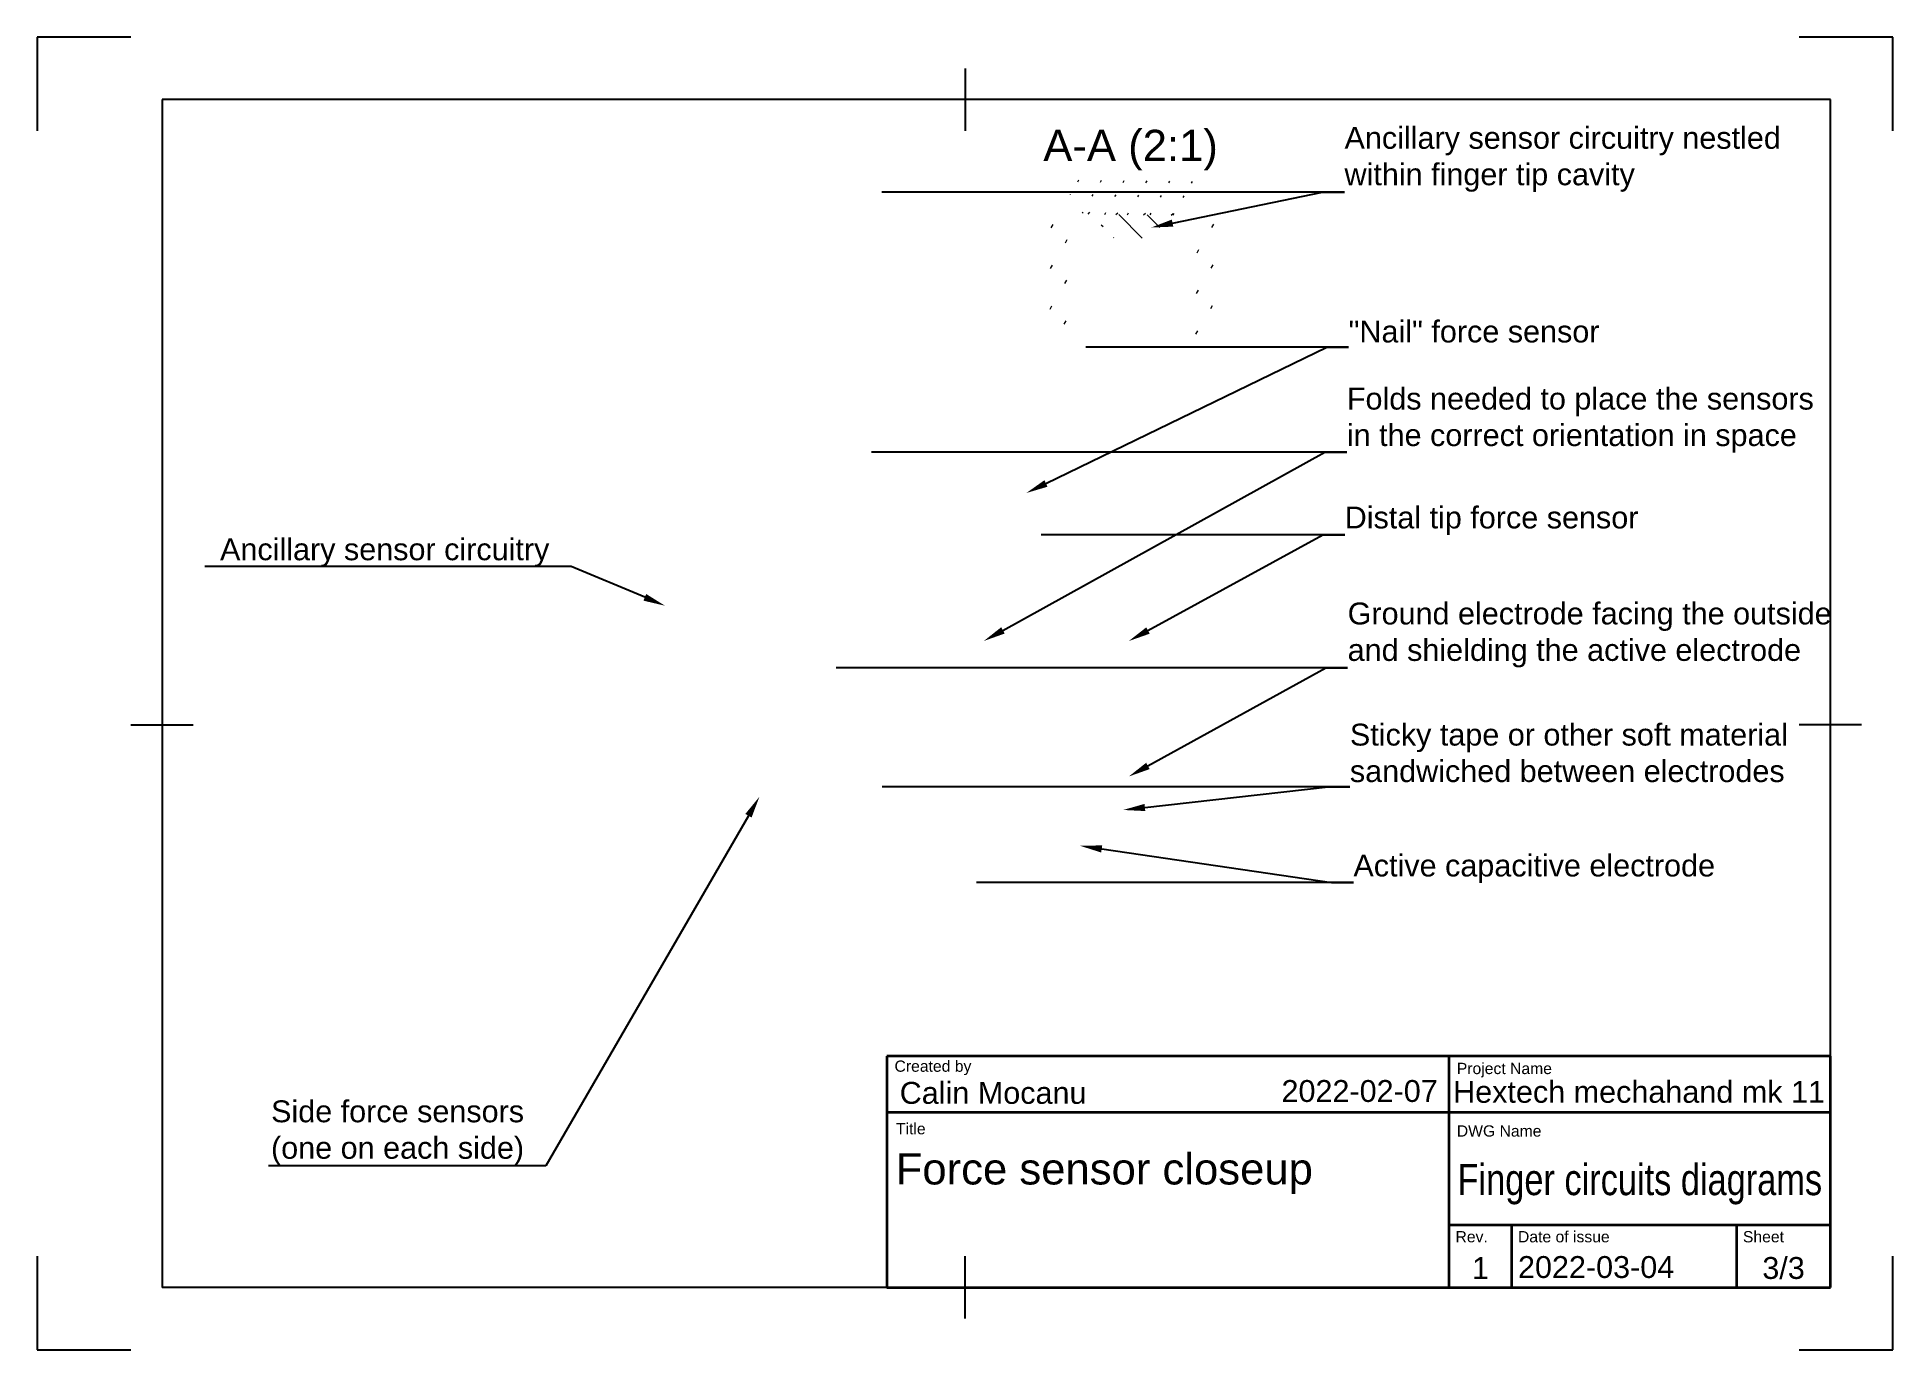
# Paper-space layout 'Sheet3' of a CAD drawing. Header units: millimetres. Extents: x 0 to 297, y 0 to 210.
import ezdxf
from ezdxf import colors
from ezdxf.entities.mleader import LeaderData, LeaderLine
from ezdxf.enums import TextEntityAlignment as Align
from ezdxf.math import Vec2, Vec3

# ---------------------------------------------------------------- set-up
doc = ezdxf.new("R2010")
doc.units = ezdxf.units.MM
doc.header["$LTSCALE"] = 0.75
for name, color, linetype, lineweight in [('Annotations', 7, 'Continuous', 18), ('Border', 7, 'Continuous', 25), ('Hatching', 7, 'Continuous', 18), ('TitleBlock', 7, 'Continuous', 35)]:
    doc.layers.add(name, color=color, linetype=linetype, lineweight=lineweight)
doc.styles.add('FusionTitle', font='arial.ttf')
doc.styles.get("Standard").update_dxf_attribs({"font": 'arial.ttf'})

# ---------------------------------------------------------------- blocks, each defined once
blk = doc.blocks.new('ISO_A4(L)_SHEET')
at = {"layer": 'Border'}
for p, q in [((148.5, 205), (148.5, 195)), ((287, 200), (20, 200)), ((20, 200), (20, 10)), ((287, 10), (287, 200)), ((15, 100), (25, 100)), ((292, 100), (282, 100)), ((148.5, 5), (148.5, 15)), ((287, 10), (20, 10))]:
    blk.add_line(p, q, dxfattribs=at)
at = {"layer": 'Defpoints'}
for p, q in [((0, 210), (0, 195)), ((15, 210), (0, 210)), ((297, 210), (282, 210)), ((297, 195), (297, 210)), ((0, 15), (0, 0)), ((297, 0), (297, 15)), ((0, 0), (15, 0)), ((282, 0), (297, 0))]:
    blk.add_line(p, q, dxfattribs=at)
blk = doc.blocks.new('ISO_TITLEBLOCK Minimal')
at = {"layer": 'TitleBlock'}
for p, q in [((0, 37), (-151, 37)), ((-151, 37), (-151, 0)), ((-61, 0), (-61, 37)), ((0, 0), (0, 37)), ((-151, 28), (0, 28)), ((-61, 10), (0, 10)), ((-51, 0), (-51, 10)), ((-15, 0), (-15, 10)), ((-151, 0), (0, 0))]:
    blk.add_line(p, q, dxfattribs=at)
at = {"layer": 'TitleBlock', "style": 'FusionTitle'}
for s, p in [('Created by', (-149.779011, 36.287591)), ('Project Name', (-59.79218, 35.917382)), ('Title', (-149.553383, 26.280845)), ('DWG Name', (-59.79218, 25.917382)), ('Rev.', (-60, 9)), ('Date of issue', (-50, 9)), ('Sheet', (-14, 9))]:
    blk.add_text(s, height=1.8, dxfattribs=at).set_placement(p, align=Align.TOP_LEFT)
for tag, height, p in [('CREATED_BY', 3.5, (-148.948, 32.86222)), ('TITLE_1', 5, (-149.590329, 21.457609)), ('TITLE_2', 5, (-149.590329, 13.957609)), ('TITLE_3', 5, (-149.590329, 6.457609)), ('DATE_OF_ISSUE', 3.5, (-50, 5))]:
    blk.add_attdef(tag, text='', height=height, dxfattribs=at).set_placement(p, align=Align.TOP_LEFT)
blk.add_attdef('CREATED_DATE', text='', height=3.5, dxfattribs=at).set_placement((-62.835032, 33.16156), align=Align.TOP_RIGHT)
at = {"layer": 'TitleBlock', "lineweight": 35, "style": 'FusionTitle'}
blk.add_attdef('PROJECT', (-60.379982, 29.528285), '', height=3.5, dxfattribs=at)
at = {"layer": 'TitleBlock', "style": 'FusionTitle'}
for tag, height, p in [('DRAWING_NAME', 5, (-30.5, 19.751432)), ('REV', 3.5, (-56, 4.85)), ('SHEET', 3.5, (-7.5, 4.85))]:
    blk.add_attdef(tag, text='', height=height, dxfattribs=at).set_placement(p, align=Align.TOP_CENTER)

psp = doc.layouts.new('Sheet3')

# ---------------------------------------------------------------- hatches: boundary and pattern name
at = {"layer": 'Hatching'}
h = psp.add_hatch(dxfattribs=at)
h.set_pattern_fill('ANSI31', color=256, angle=15, style=0)
h.paths.add_polyline_path([(185.74, 160.66), (186.01, 180.64), (185.71, 180.65), (185.44, 160.66)], flags=0)
h.paths.add_polyline_path([(164.64, 160.94), (164.91, 180.92), (164.61, 180.93), (164.34, 160.94)], flags=0)
edge = h.paths.add_edge_path(flags=0)
edge.add_line((165.36, 184.58), (185.35, 184.31))
edge.add_ellipse((175.39, 186.97), major_axis=(10, 755.57), ratio=0.013234, start_angle=269.80836, end_angle=269.83111)
edge.add_line((185.36, 184.61), (165.36, 184.88))
edge.add_ellipse((175.39, 186.97), major_axis=(10, 755.57), ratio=0.013234, start_angle=90.16889, end_angle=90.19164)
edge = h.paths.add_edge_path(flags=0)
edge.add_ellipse((175.39, 186.97), major_axis=(-10, -755.57), ratio=0.013234, start_angle=269.99448, end_angle=270.01723)
edge.add_line((165.39, 186.88), (185.38, 186.61))
edge.add_ellipse((175.39, 186.97), major_axis=(-10, -755.57), ratio=0.013234, start_angle=89.98277, end_angle=90.00552)
edge.add_line((185.39, 186.91), (165.39, 187.18))
h.paths.add_polyline_path([(188.31, 180.61), (188.01, 180.62), (187.74, 160.63), (188.04, 160.63)], flags=0)
h.paths.add_polyline_path([(162.61, 180.95), (162.31, 180.96), (162.04, 160.97), (162.34, 160.97)], flags=0)
h.paths.add_polyline_path([(167.32, 181.69), (170.32, 181.65), (180.32, 181.52), (183.32, 181.48), (183.32, 181.78), (167.32, 181.99)], flags=0)
h = psp.add_hatch(dxfattribs=at)
h.set_pattern_fill('ANSI31', color=256, style=0)
h.paths.add_polyline_path([(167.32, 181.99), (167.32, 181.69), (170.32, 181.65), (180.32, 181.52), (183.32, 181.48), (183.32, 181.78)], flags=0)
h = psp.add_hatch(dxfattribs=at)
h.set_pattern_fill('ANSI31', color=256, angle=90, style=0)
h.paths.add_polyline_path([(180.29, 179.52), (180.32, 181.52), (170.32, 181.65), (170.29, 179.65), (172.29, 179.62), (172.27, 177.92), (178.27, 177.84), (178.29, 179.54)], flags=0)

# ---------------------------------------------------------------- block references
at = {"layer": 'Border'}
psp.add_blockref('ISO_A4(L)_SHEET', (0, 0), dxfattribs=at)
at = {"layer": 'TitleBlock'}
ref = psp.add_blockref('ISO_TITLEBLOCK Minimal', (287, 10), dxfattribs=at)
ref.add_attrib('DATE_OF_ISSUE', '2022-03-04', dxfattribs={"height": 3.5, "style": 'FusionTitle'}).set_placement((237, 15), align=Align.TOP_LEFT)
ref.add_attrib('REV', '1', dxfattribs={"height": 3.5, "style": 'FusionTitle'}).set_placement((231, 14.85), align=Align.TOP_CENTER)
ref.add_attrib('CREATED_DATE', '2022-02-07', dxfattribs={"height": 3.5, "style": 'FusionTitle'}).set_placement((224.16, 43.16), align=Align.TOP_RIGHT)
ref.add_attrib('SHEET', '3/3', dxfattribs={"height": 3.5, "style": 'FusionTitle'}).set_placement((279.5, 14.85), align=Align.TOP_CENTER)
ref.add_attrib('TITLE_1', 'Force sensor closeup', dxfattribs={"height": 5, "style": 'FusionTitle'}).set_placement((137.41, 31.46), align=Align.TOP_LEFT)
ref.add_attrib('CREATED_BY', 'Calin Mocanu', dxfattribs={"height": 3.5, "style": 'FusionTitle'}).set_placement((138.05, 42.86), align=Align.TOP_LEFT)
ref.add_attrib('DRAWING_NAME', 'Finger circuits diagrams', dxfattribs={"height": 5, "style": 'FusionTitle', "width": 0.787148}).set_placement((256.5, 29.75), align=Align.TOP_CENTER)
ref.add_attrib('PROJECT', 'Hextech mechahand mk 11', (226.62, 39.53), dxfattribs={"lineweight": 35, "height": 3.5, "style": 'FusionTitle'})

# ---------------------------------------------------------------- texts
at = {"layer": 'Annotations', "insert": (175, 188.67), "char_height": 5, "width": 30.2149, "attachment_point": 8}
psp.add_mtext('A-A (2:1)', dxfattribs=at)

# ---------------------------------------------------------------- leaders
at = {"layer": 'Annotations'}
ml = psp.add_multileader_mtext('Standard', dxfattribs=at)
ml.set_content('Ancillary sensor circuitry nestled \\Pwithin finger tip cavity', color=256)
ml.set_leader_properties()
ml.build(insert=Vec2(0, 0))
ml.multileader.update_dxf_attribs({"text_left_attachment_type": 5, "text_right_attachment_type": 5, "dogleg_length": 3.5, "arrow_head_size": 3.5})
ctx = ml.context
ctx.base_point, ctx.char_height, ctx.arrow_head_size, ctx.landing_gap_size, ctx.plane_origin = Vec3(209.24, 185.22), 3.5, 3.5, 0, Vec3(178.29, 179.54)
ctx.left_attachment, ctx.right_attachment = 5, 5
notes = []
notes.append((ctx, [(0, (1, 1, 0), (205.74, 185.22), (1, 0), 3.5, [(0, [(178.29, 179.54)], 0, [])])]))
ctx.mtext.insert, ctx.mtext.flow_direction = Vec3(209.24, 195.64), 5
ml = psp.add_multileader_mtext('Standard', dxfattribs=at)
ml.set_content('"Nail" force sensor', color=256)
ml.set_leader_properties()
ml.build(insert=Vec2(0, 0))
ml.multileader.update_dxf_attribs({"text_left_attachment_type": 5, "text_right_attachment_type": 5, "dogleg_length": 3.5, "arrow_head_size": 3.5})
ctx = ml.context
ctx.base_point, ctx.char_height, ctx.arrow_head_size, ctx.landing_gap_size, ctx.plane_origin = Vec3(209.89, 160.4), 3.5, 3.5, 0, Vec3(151.87, 136.86)
ctx.left_attachment, ctx.right_attachment = 5, 5
notes.append((ctx, [(0, (1, 1, 0), (206.39, 160.4), (1, 0), 3.5, [(0, [(158.31, 137.07)], 0, [])])]))
ctx.mtext.insert, ctx.mtext.flow_direction = Vec3(209.89, 164.66), 5
ml = psp.add_multileader_mtext('Standard', dxfattribs=at)
ml.set_content('Folds needed to place the sensors\\Pin the correct orientation in space', color=256)
ml.set_leader_properties()
ml.build(insert=Vec2(0, 0))
ml.multileader.update_dxf_attribs({"text_left_attachment_type": 5, "text_right_attachment_type": 5, "dogleg_length": 3.5, "arrow_head_size": 3.5})
ctx = ml.context
ctx.base_point, ctx.char_height, ctx.arrow_head_size, ctx.landing_gap_size, ctx.plane_origin = Vec3(209.61, 143.62), 3.5, 3.5, 0, Vec3(147.65, 114.32)
ctx.left_attachment, ctx.right_attachment = 5, 5
notes.append((ctx, [(0, (1, 1, 0), (206.11, 143.62), (1, 0), 3.5, [(0, [(151.51, 113.4)], 0, [])])]))
ctx.mtext.insert, ctx.mtext.flow_direction = Vec3(209.61, 153.92), 5
ml = psp.add_multileader_mtext('Standard', dxfattribs=at)
ml.set_content('Distal tip force sensor', color=256)
ml.set_leader_properties()
ml.build(insert=Vec2(0, 0))
ml.multileader.update_dxf_attribs({"text_left_attachment_type": 5, "text_right_attachment_type": 5, "dogleg_length": 3.5, "arrow_head_size": 3.5})
ctx = ml.context
ctx.base_point, ctx.char_height, ctx.arrow_head_size, ctx.landing_gap_size, ctx.plane_origin = Vec3(209.27, 130.38), 3.5, 3.5, 0, Vec3(170.44, 114.46)
ctx.left_attachment, ctx.right_attachment = 5, 5
notes.append((ctx, [(0, (1, 1, 0), (205.77, 130.38), (1, 0), 3.5, [(0, [(174.71, 113.39)], 0, [])])]))
ctx.mtext.insert, ctx.mtext.flow_direction = Vec3(209.27, 134.91), 5
ml = psp.add_multileader_mtext('Standard', dxfattribs=at)
ml.set_content('Ancillary sensor circuitry', color=256)
ml.set_leader_properties()
ml.build(insert=Vec2(0, 0))
ml.multileader.update_dxf_attribs({"text_left_attachment_type": 5, "text_right_attachment_type": 5, "dogleg_length": 3.5, "arrow_head_size": 3.5})
ctx = ml.context
ctx.base_point, ctx.char_height, ctx.arrow_head_size, ctx.landing_gap_size, ctx.plane_origin = Vec3(29.31, 125.29), 3.5, 3.5, 0, Vec3(91.42, 117.77)
ctx.left_attachment, ctx.right_attachment, ctx.text_align_type = 5, 5, 2
notes.append((ctx, [(0, (1, 1, 0), (85.48, 125.29), (-1, 0), 3.5, [(0, [(100.49, 119.04)], 0, [])])]))
ctx.mtext.insert, ctx.mtext.alignment, ctx.mtext.flow_direction = Vec3(81.98, 129.82), 3, 5
ml = psp.add_multileader_mtext('Standard', dxfattribs=at)
ml.set_content('Ground electrode facing the outside \\Pand shielding the active electrode', color=256)
ml.set_leader_properties()
ml.build(insert=Vec2(0, 0))
ml.multileader.update_dxf_attribs({"text_left_attachment_type": 5, "text_right_attachment_type": 5, "dogleg_length": 3.5, "arrow_head_size": 3.5})
ctx = ml.context
ctx.base_point, ctx.char_height, ctx.arrow_head_size, ctx.landing_gap_size, ctx.plane_origin = Vec3(209.74, 109.13), 3.5, 3.5, 0, Vec3(143.15, 97.91)
ctx.left_attachment, ctx.right_attachment = 5, 5
notes.append((ctx, [(0, (1, 1, 0), (206.24, 109.13), (1, 0), 3.5, [(0, [(174.71, 91.72)], 0, [])])]))
ctx.mtext.insert, ctx.mtext.flow_direction = Vec3(209.74, 119.55), 5
ml = psp.add_multileader_mtext('Standard', dxfattribs=at)
ml.set_content('Sticky tape or other soft material \\Psandwiched between electrodes', color=256)
ml.set_leader_properties()
ml.build(insert=Vec2(0, 0))
ml.multileader.update_dxf_attribs({"text_left_attachment_type": 5, "text_right_attachment_type": 5, "dogleg_length": 3.5, "arrow_head_size": 3.5})
ctx = ml.context
ctx.base_point, ctx.char_height, ctx.arrow_head_size, ctx.landing_gap_size, ctx.plane_origin = Vec3(210.1, 90.08), 3.5, 3.5, 0, Vec3(143.15, 92.45)
ctx.left_attachment, ctx.right_attachment = 5, 5
notes.append((ctx, [(0, (1, 1, 0), (206.6, 90.08), (1, 0), 3.5, [(0, [(173.81, 86.37)], 0, [])])]))
ctx.mtext.insert, ctx.mtext.flow_direction = Vec3(210.1, 100.17), 5
ml = psp.add_multileader_mtext('Standard', dxfattribs=at)
ml.set_content('Side force sensors\\P(one on each side)', color=256)
ml.set_leader_properties()
ml.build(insert=Vec2(0, 0))
ml.multileader.update_dxf_attribs({"text_left_attachment_type": 5, "text_right_attachment_type": 5, "dogleg_length": 3.5, "arrow_head_size": 3.5})
ctx = ml.context
ctx.base_point, ctx.char_height, ctx.arrow_head_size, ctx.landing_gap_size, ctx.plane_origin = Vec3(37.84, 29.43), 3.5, 3.5, 0, Vec3(127.5, 63.74)
ctx.left_attachment, ctx.right_attachment, ctx.text_align_type = 5, 5, 2
notes.append((ctx, [(0, (1, 1, 0), (81.43, 29.43), (-1, 0), 3.5, [(0, [(115.6, 88.48)], 0, [])])]))
ctx.mtext.insert, ctx.mtext.alignment, ctx.mtext.flow_direction = Vec3(77.93, 39.91), 3, 5
ml = psp.add_multileader_mtext('Standard', dxfattribs=at)
ml.set_content('Active capacitive electrode', color=256)
ml.set_leader_properties()
ml.build(insert=Vec2(0, 0))
ml.multileader.update_dxf_attribs({"text_left_attachment_type": 5, "text_right_attachment_type": 5, "dogleg_length": 3.5, "arrow_head_size": 3.5})
ctx = ml.context
ctx.base_point, ctx.char_height, ctx.arrow_head_size, ctx.landing_gap_size, ctx.plane_origin = Vec3(210.66, 74.76), 3.5, 3.5, 0, Vec3(162.64, 81.73)
ctx.left_attachment, ctx.right_attachment = 5, 5
notes.append((ctx, [(0, (1, 1, 0), (207.16, 74.76), (1, 0), 3.5, [(0, [(166.91, 80.64)], 0, [])])]))
ctx.mtext.insert, ctx.mtext.flow_direction = Vec3(210.66, 79.23), 5
for ctx, leaders in notes:
    for number, flags, end, landing, length, lines in leaders:
        leader = LeaderData()
        leader.index, (leader.has_last_leader_line, leader.has_dogleg_vector, leader.attachment_direction) = number, flags
        leader.last_leader_point, leader.dogleg_vector, leader.dogleg_length = Vec3(end), Vec3(landing), length
        for number, points, colour, breaks in lines:
            line = LeaderLine()
            line.index, line.vertices, line.color, line.breaks = number, Vec3.list(points), colors.encode_raw_color(colour), breaks
            leader.lines.append(line)
        ctx.leaders.append(leader)

doc.saveas('drawing.dxf')
